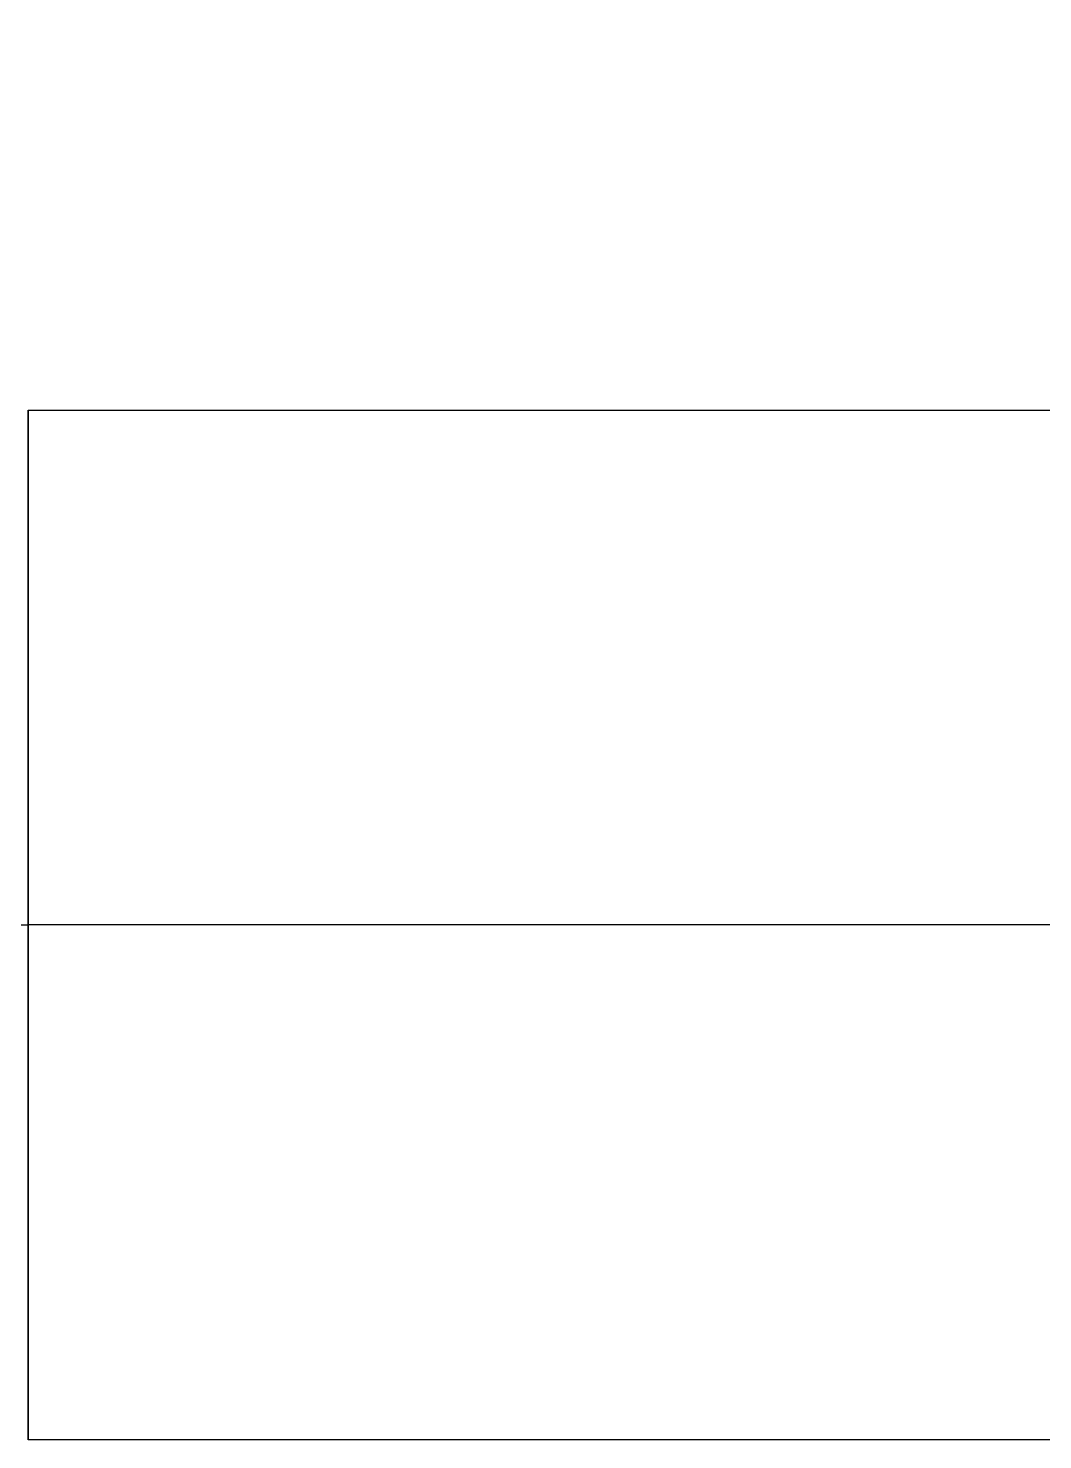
# Model space of a CAD drawing. Extents: x 0 to 160756, y 0 to 229247.
# Drawn here: x 46801.4 to 46964.1, y 69788.4 to 70014.9 of the extents above; entities that cross this region are included whole.
import ezdxf

# ---------------------------------------------------------------- set-up
doc = ezdxf.new("R2010")
doc.units = 0
doc.header["$LTSCALE"] = 10
doc.layers.add('XCM7P30CDA$0$U-CDA-PIPE', color=252, linetype='Continuous')

# ---------------------------------------------------------------- blocks, each defined once
blk = doc.blocks.new('XCM7P30CDA')
at = {"layer": 'XCM7P30CDA$0$U-CDA-PIPE'}
for p, q in [((46801.36, 69953.56), (47022.84, 69953.56)), ((46801.36, 69870.96), (46801.36, 69953.56)), ((46801.36, 69953.56), (46801.36, 69870.96)), ((47022.84, 69870.96), (46801.36, 69870.96)), ((46801.36, 69870.96), (46801.36, 69788.36)), ((46801.36, 69788.36), (46801.36, 69870.96)), ((47022.84, 69870.96), (46801.36, 69870.96)), ((47022.84, 69788.36), (46801.36, 69788.36))]:
    blk.add_line(p, q, dxfattribs=at)
blk.add_arc((46801.36, 70022.47), 151.51, 180, 270, dxfattribs=at)

msp = doc.modelspace()

# ---------------------------------------------------------------- block references
msp.add_blockref('XCM7P30CDA', (0, 0))

doc.saveas('drawing.dxf')
